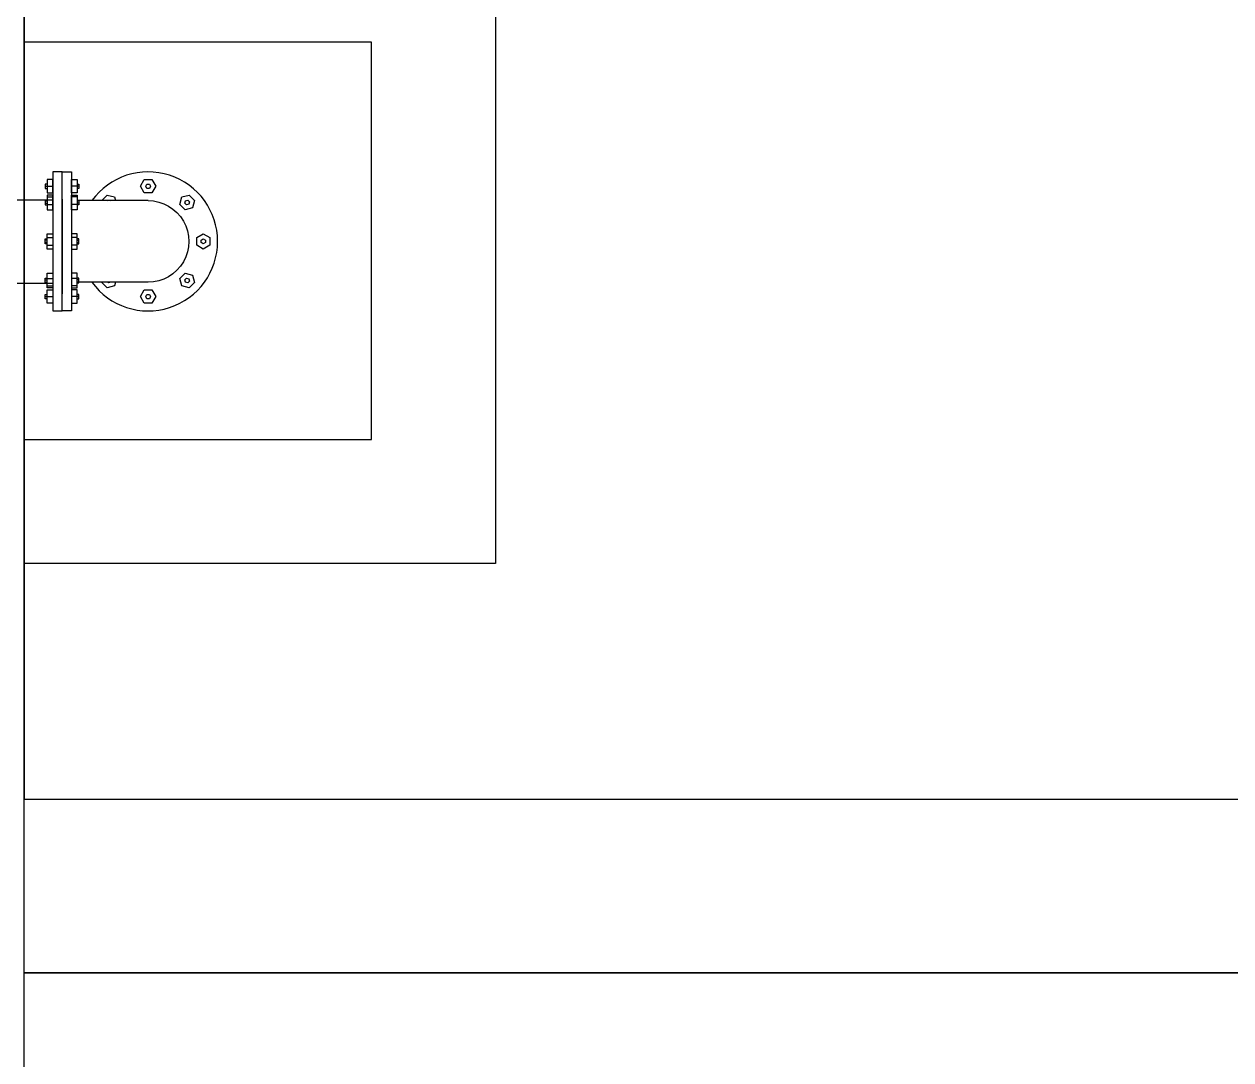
# Model space of a CAD drawing. Extents: x 226317 to 226469, y 8188101 to 8188260.
# Drawn here: x 226396.077 to 226398.508, y 8188236.21 to 8188238.296 of the extents above; entities that cross this region are included whole.
import ezdxf

# ---------------------------------------------------------------- set-up
doc = ezdxf.new("R2010")
doc.units = 0
doc.header["$LTSCALE"] = 15
doc.layers.get('0').update_dxf_attribs({"color": 250})
doc.layers.add('0-TUBERIAS', color=250, linetype='Continuous')
doc.layers.add('A-SANITARIOS', color=250, linetype='Continuous')
doc.layers.add('A-MURO ALTO', color=250, linetype='Continuous', lineweight=30)
doc.layers.add('A-MUROS', color=252, linetype='Continuous', lineweight=30)

# ---------------------------------------------------------------- blocks, each defined once
blk = doc.blocks.new('00-Succion 6pulg')
at = {"layer": '0-TUBERIAS', "linetype": 'Continuous'}
for p, q in [((-0.0822, 0), (-0.0822, -0.1394)), ((0.0822, 0), (0.0822, -0.1394)), ((-0.1111, -0.1394), (-0.1111, -0.1546)), ((-0.0895, -0.1432), (-0.0895, -0.1546)), ((-0.082, -0.1394), (-0.082, -0.1432)), ((-0.0773, -0.1394), (-0.0773, -0.1432)), ((-0.0746, -0.1432), (-0.0746, -0.1546)), ((-0.0077, -0.1432), (-0.0077, -0.1546)), ((-0.0025, -0.1432), (-0.0025, -0.1394)), ((0.0025, -0.1432), (0.0025, -0.1394)), ((0.0077, -0.1432), (0.0077, -0.1546)), ((0.0746, -0.1432), (0.0746, -0.1546)), ((0.0773, -0.1394), (0.0773, -0.1432)), ((0.082, -0.1394), (0.082, -0.1432)), ((0.0895, -0.1432), (0.0895, -0.1546)), ((0.1111, -0.1394), (0.1111, -0.1546)), ((-0.1111, -0.2072), (-0.1111, -0.1921)), ((-0.085, -0.1733), (-0.1059, -0.1733)), ((-0.085, -0.1733), (-0.1059, -0.1733)), ((-0.0895, -0.2034), (-0.0895, -0.1921)), ((-0.085, -0.1733), (0.085, -0.1733)), ((-0.085, -0.1733), (-0.0057, -0.1733)), ((-0.085, -0.1733), (0.085, -0.1733)), ((-0.085, -0.1733), (-0.0057, -0.1733)), ((-0.0746, -0.2034), (-0.0746, -0.1921)), ((-0.0077, -0.2034), (-0.0077, -0.1921)), ((0.0057, -0.1733), (0.085, -0.1733)), ((0.0057, -0.1733), (0.085, -0.1733)), ((0.0077, -0.2034), (0.0077, -0.1921)), ((0.0746, -0.2034), (0.0746, -0.1921)), ((0.085, -0.1733), (0.1058, -0.1733)), ((0.085, -0.1733), (0.1058, -0.1733)), ((0.0895, -0.2034), (0.0895, -0.1921)), ((0.1111, -0.2072), (0.1111, -0.1921)), ((-0.082, -0.2072), (-0.082, -0.2034)), ((-0.0773, -0.2072), (-0.0773, -0.2034)), ((-0.0025, -0.2034), (-0.0025, -0.2072)), ((0.0025, -0.2034), (0.0025, -0.2072)), ((0.0773, -0.2072), (0.0773, -0.2034)), ((0.082, -0.2072), (0.082, -0.2034))]:
    blk.add_line(p, q, dxfattribs=at)
for points in [[(0.0077, 0.1244), (0.0154, 0.1111), (0.0077, 0.0978), (-0.0077, 0.0978), (-0.0154, 0.1111), (-0.0077, 0.1244)], [(0.0025, 0.1154), (0.0049, 0.1111), (0.0025, 0.1068), (-0.0025, 0.1068), (-0.0049, 0.1111), (-0.0025, 0.1154)], [(-0.0825, 0.0934), (-0.0677, 0.0895), (-0.0637, 0.0746), (-0.0746, 0.0637), (-0.0895, 0.0677), (-0.0934, 0.0825)], [(-0.0798, 0.0833), (-0.0751, 0.082), (-0.0738, 0.0773), (-0.0773, 0.0738), (-0.082, 0.0751), (-0.0833, 0.0798)], [(0.0934, 0.0825), (0.0895, 0.0677), (0.0746, 0.0637), (0.0637, 0.0746), (0.0677, 0.0895), (0.0825, 0.0934)], [(0.0833, 0.0798), (0.082, 0.0751), (0.0773, 0.0738), (0.0738, 0.0773), (0.0751, 0.082), (0.0798, 0.0833)], [(-0.1244, 0.0077), (-0.1111, 0.0154), (-0.0978, 0.0077), (-0.0978, -0.0077), (-0.1111, -0.0154), (-0.1244, -0.0077)], [(-0.1154, 0.0025), (-0.1111, 0.0049), (-0.1068, 0.0025), (-0.1068, -0.0025), (-0.1111, -0.0049), (-0.1154, -0.0025)], [(0.1244, -0.0077), (0.1111, -0.0154), (0.0978, -0.0077), (0.0978, 0.0077), (0.1111, 0.0154), (0.1244, 0.0077)], [(0.1154, -0.0025), (0.1111, -0.0049), (0.1068, -0.0025), (0.1068, 0.0025), (0.1111, 0.0049), (0.1154, 0.0025)], [(-0.0978, -0.1432), (-0.0978, -0.1546), (-0.1244, -0.1546), (-0.1244, -0.1432)], [(-0.0637, -0.1432), (-0.0637, -0.1546), (-0.0934, -0.1546), (-0.0934, -0.1432)], [(-0.0154, -0.1432), (-0.0154, -0.1546), (0.0154, -0.1546), (0.0154, -0.1432)], [(0.0637, -0.1432), (0.0637, -0.1546), (0.0934, -0.1546), (0.0934, -0.1432)], [(0.0978, -0.1432), (0.0978, -0.1546), (0.1244, -0.1546), (0.1244, -0.1432)], [(0.14, -0.1733), (-0.14, -0.1733), (-0.14, -0.1546), (0.14, -0.1546)], [(0.14, -0.1733), (-0.14, -0.1733), (-0.14, -0.1921), (0.14, -0.1921)], [(-0.0978, -0.2034), (-0.0978, -0.1921), (-0.1244, -0.1921), (-0.1244, -0.2034)], [(-0.0637, -0.2034), (-0.0637, -0.1921), (-0.0934, -0.1921), (-0.0934, -0.2034)], [(-0.0154, -0.2034), (-0.0154, -0.1921), (0.0154, -0.1921), (0.0154, -0.2034)], [(0.0637, -0.2034), (0.0637, -0.1921), (0.0934, -0.1921), (0.0934, -0.2034)], [(0.0978, -0.2034), (0.0978, -0.1921), (0.1244, -0.1921), (0.1244, -0.2034)]]:
    blk.add_lwpolyline(points, close=True, dxfattribs=at)
for points in [[(-0.0822, -0.0933), (-0.0825, -0.0934), (-0.0934, -0.0825), (-0.0895, -0.0677), (-0.0822, -0.0657)], [(0.0822, -0.0657), (0.0895, -0.0677), (0.0934, -0.0825), (0.0825, -0.0934), (0.0822, -0.0933)], [(-0.0822, -0.081), (-0.0833, -0.0798), (-0.0822, -0.0755)], [(0.0822, -0.0755), (0.0833, -0.0798), (0.0822, -0.081)], [(-0.1154, -0.1432), (-0.1154, -0.1394), (-0.1068, -0.1394), (-0.1068, -0.1432)], [(-0.0833, -0.1432), (-0.0833, -0.1394), (-0.0738, -0.1394), (-0.0738, -0.1432)], [(0.0049, -0.1432), (0.0049, -0.1394), (-0.0049, -0.1394), (-0.0049, -0.1432)], [(0.0833, -0.1432), (0.0833, -0.1394), (0.0738, -0.1394), (0.0738, -0.1432)], [(0.1154, -0.1432), (0.1154, -0.1394), (0.1068, -0.1394), (0.1068, -0.1432)], [(-0.1073, -0.1546), (-0.1073, -0.1546), (-0.1158, -0.1546)], [(-0.0743, -0.1546), (-0.0743, -0.1546), (-0.0828, -0.1546)], [(-0.0043, -0.1546), (-0.0043, -0.1546), (0.0043, -0.1546)], [(0.0743, -0.1546), (0.0743, -0.1546), (0.0828, -0.1546)], [(0.1073, -0.1546), (0.1073, -0.1546), (0.1158, -0.1546)], [(-0.1073, -0.1921), (-0.1073, -0.1921), (-0.1158, -0.1921)], [(-0.0743, -0.1921), (-0.0743, -0.1921), (-0.0828, -0.1921)], [(-0.0043, -0.1921), (-0.0043, -0.1921), (0.0043, -0.1921)], [(0.0743, -0.1921), (0.0743, -0.1921), (0.0828, -0.1921)], [(0.1073, -0.1921), (0.1073, -0.1921), (0.1158, -0.1921)], [(-0.1154, -0.2034), (-0.1154, -0.2072), (-0.1068, -0.2072), (-0.1068, -0.2034)], [(-0.0833, -0.2034), (-0.0833, -0.2072), (-0.0738, -0.2072), (-0.0738, -0.2034)], [(0.0049, -0.2034), (0.0049, -0.2072), (-0.0049, -0.2072), (-0.0049, -0.2034)], [(0.0833, -0.2034), (0.0833, -0.2072), (0.0738, -0.2072), (0.0738, -0.2034)], [(0.1154, -0.2034), (0.1154, -0.2072), (0.1068, -0.2072), (0.1068, -0.2034)]]:
    blk.add_lwpolyline(points, dxfattribs=at)
blk.add_arc((0, 0), 0.14, 305.9319, 234.0681, dxfattribs=at)
at = {"layer": '0-TUBERIAS', "linetype": 'Continuous', "extrusion": (0, 0, -1)}
blk.add_ellipse((0, 0), major_axis=(0, 0.0822), ratio=0.999474, start_param=4.712389, end_param=7.853982, dxfattribs=at)
blk = doc.blocks.new('BOMBAS-28.02.2025')
at = {"layer": 'A-SANITARIOS', "transparency": 33554559}
for points in [[(6.56, -4.4), (7.51, -4.4), (7.51, -5.7), (6.56, -5.7)], [(7.26, -4.65), (6.56, -4.65), (6.56, -5.45), (7.26, -5.45)]]:
    blk.add_lwpolyline(points, close=True, dxfattribs=at)
at = {"layer": 'A-SANITARIOS'}
for points in [[(6.1356, -4.9673), (6.6179, -4.9673)], [(6.1356, -5.1353), (6.6179, -5.1353)]]:
    blk.add_lwpolyline(points, dxfattribs=at)
at = {"layer": 'A-SANITARIOS', "linetype": 'Continuous', "rotation": 270}
blk.add_blockref('00-Succion 6pulg', (6.81, -5.0513), dxfattribs=at)

msp = doc.modelspace()

# ---------------------------------------------------------------- linework, layer by layer
at = {"transparency": 33554559}
for points in [[(226404.0271, 8188236.735), (226404.0271, 8188240.56), (226396.0775, 8188240.56), (226396.0775, 8188236.735)], [(226396.077, 8188236.385), (226396.0771, 8188232.0596), (226404.0271, 8188232.0596), (226404.0271, 8188236.385)]]:
    msp.add_lwpolyline(points, close=True, dxfattribs=at)
at = {"layer": 'A-MURO ALTO'}
for points in [[(226396.0775, 8188236.735), (226404.0271, 8188236.735)], [(226396.0775, 8188236.385), (226404.0271, 8188236.385)]]:
    msp.add_lwpolyline(points, dxfattribs=at)
at = {"layer": 'A-MUROS'}
msp.add_lwpolyline([(226404.0271, 8188240.56), (226404.0271, 8188232.0596), (226396.0776, 8188232.0596), (226396.0775, 8188240.56)], close=True, dxfattribs=at)

# ---------------------------------------------------------------- block references
msp.add_blockref('BOMBAS-28.02.2025', (226389.5171, 8188242.9096))

doc.saveas('drawing.dxf')
